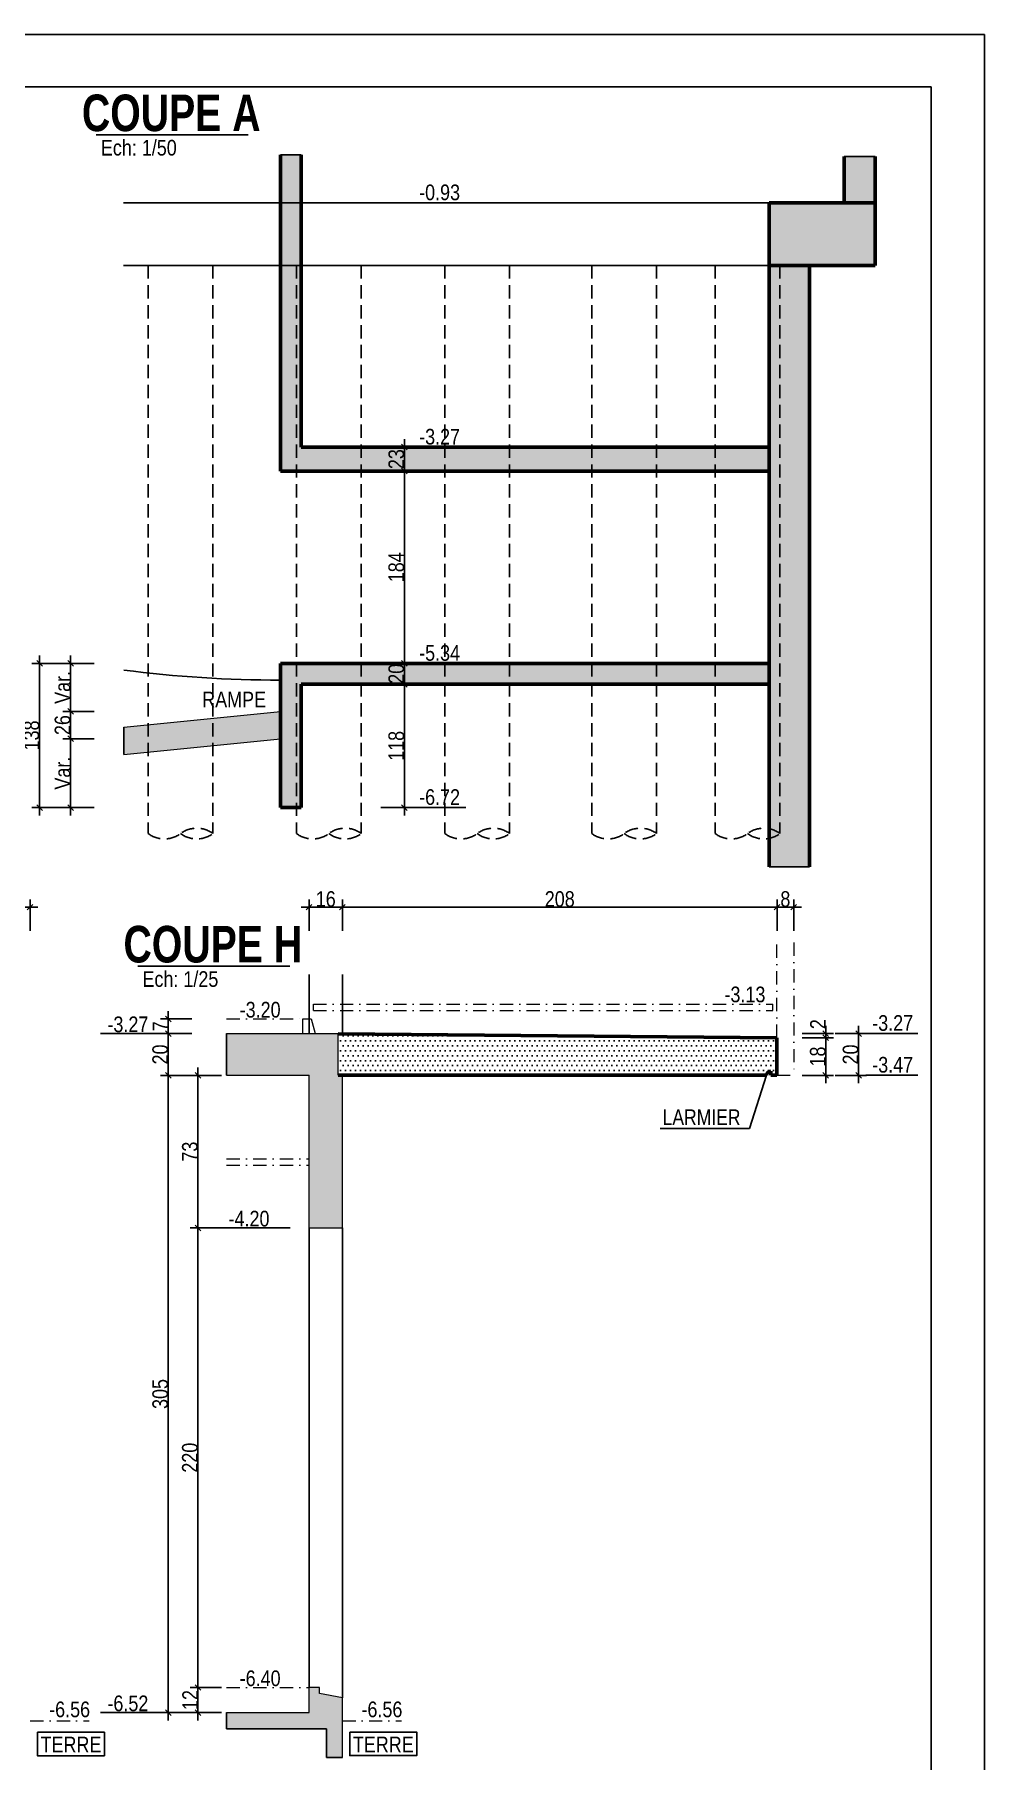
# Model space of a CAD drawing. Header units: millimetres. Extents: x 2049 to 26244, y -43633 to -34245.
# Drawn here: x 8562 to 9471, y -41086 to -39433 of the extents above; entities that cross this region are included whole.
import ezdxf
from ezdxf.enums import TextEntityAlignment as Align

# ---------------------------------------------------------------- set-up
doc = ezdxf.new("R2010")
doc.units = ezdxf.units.MM
doc.linetypes.add('CACHEX2', pattern=[19.05, 12.7, -6.35])
doc.linetypes.add('TIRETPTX2', pattern=[50.8, 25.4, -12.7, 0, -12.7])
for name, color, linetype in [('01-Cad  2', 1, 'Continuous'), ('01_cote_gen', 4, 'Continuous'), ('01_linteaux', 2, 'Continuous'), ('01_murs_sup', 2, 'CACHEX2'), ('01_poch_BN', 9, 'Continuous'), ('01_texte', 230, 'Continuous'), ('AA_COTES', 2, 'Continuous')]:
    doc.layers.add(name, color=color, linetype=linetype)
doc.layers.add('01_murs_coup', color=5, linetype='Continuous', lineweight=60)
doc.layers.add('01_tram_axes', color=2, linetype='TIRETPTX2', lineweight=9)
doc.styles.add('ARIAL NA', font='ARIALN.TTF')
doc.styles.add('impact', font='impact.ttf')
doc.styles.add('MATTE_TXT', font='arial.ttf')
doc.styles.add('STYLE2', font='ARIALN.TTF')
doc.dimstyles.new('JB25', dxfattribs={"dimscale": 0.1, "dimtxt": 150, "dimasz": 15, "dimexe": 0.1, "dimexo": 0.1, "dimgap": 0.09, "dimtad": 1, "dimdec": 1, "dimlfac": 0.5, "dimdsep": 46, "dimtxsty": 'STYLE2', "dimblk1": 'BOND_G', "dimblk2": 'BOND_D', "dimsah": 1, "dimcen": 1.5, "dimdle": 0.01, "dimse1": 1, "dimse2": 1, "dimclrd": 4, "dimclre": 2, "dimclrt": 6, "dimazin": 2, "dimtfac": 2.333333, "dimtdec": 1, "dimtix": 1, "dimtmove": 2, "dimatfit": 3, "dimldrblk": 'BOND_G', "dimfxl": 1, "dimtolj": 1, "dimtzin": 0, "dimarcsym": 0})
doc.dimstyles.new('JB50', dxfattribs={"dimscale": 0.1, "dimtxt": 150, "dimasz": 15, "dimexe": 0.1, "dimexo": 0.1, "dimgap": 0.09, "dimtad": 1, "dimdec": 1, "dimdsep": 46, "dimtxsty": 'STYLE2', "dimblk1": 'BOND_G', "dimblk2": 'BOND_D', "dimsah": 1, "dimcen": 1.5, "dimdle": 0.01, "dimse1": 1, "dimse2": 1, "dimclrd": 4, "dimclre": 2, "dimclrt": 6, "dimazin": 2, "dimtfac": 2.333333, "dimtdec": 1, "dimtix": 1, "dimtmove": 2, "dimatfit": 3, "dimldrblk": 'BOND_G', "dimfxl": 1, "dimtolj": 1, "dimtzin": 0, "dimarcsym": 0})

# ---------------------------------------------------------------- blocks, each defined once
blk = doc.blocks.new('BOND_G')
at = {"layer": 'AA_COTES', "color": 0}
for p, q in [((0, -5), (0, 15)), ((5, 0), (-5, 0)), ((1.8, 1.8), (-1.8, -1.8))]:
    blk.add_line(p, q, dxfattribs=at)
blk = doc.blocks.new('BOND_D')
at = {"layer": 'AA_COTES', "color": 0}
for p, q in [((5, 0), (-5, 0)), ((-1.8, -1.8), (1.8, 1.8)), ((0, 5), (0, -15))]:
    blk.add_line(p, q, dxfattribs=at)
blk = doc.blocks.new('*D7851')
at = {"layer": '01_cote_gen', "color": 4, "lineweight": -2, "ltscale": 200, "transparency": 16777216}
blk.add_line((8596.4, -40171.8), (8596.4, -40109), dxfattribs=at)
at = {"layer": 'Defpoints', "color": 0, "ltscale": 200, "transparency": 16777216}
for p in [(8596.4, -40107.5), (8797.2, -40107.5), (8797.2, -40173.3)]:
    blk.add_point(p, dxfattribs=at)
at = {"layer": '01_cote_gen', "color": 4, "lineweight": -2, "ltscale": 200, "transparency": 16777216, "xscale": 1.5, "yscale": 1.5, "zscale": 1.5}
for name, p, rotation in [('BOND_D', (8596.4, -40107.5), 90), ('BOND_G', (8596.4, -40173.3), 270)]:
    blk.add_blockref(name, p, dxfattribs=dict(at, rotation=rotation))
at = {"layer": '01_cote_gen', "color": 6, "ltscale": 200, "transparency": 16777216, "insert": (8588.8, -40140.4), "char_height": 15, "attachment_point": 5, "rotation": 90, "style": 'STYLE2'}
blk.add_mtext('\\A1;Var.', dxfattribs=at)
blk = doc.blocks.new('*D7852')
at = {"layer": '01_cote_gen', "color": 4, "lineweight": -2, "ltscale": 200, "transparency": 16777216}
blk.add_line((8596.4, -40106), (8596.4, -40082.8), dxfattribs=at)
at = {"layer": 'Defpoints', "color": 0, "ltscale": 200, "transparency": 16777216}
for p in [(8596.4, -40081.3), (8797.2, -40081.3), (8797.2, -40107.5)]:
    blk.add_point(p, dxfattribs=at)
at = {"layer": '01_cote_gen', "color": 4, "lineweight": -2, "ltscale": 200, "transparency": 16777216, "xscale": 1.5, "yscale": 1.5, "zscale": 1.5}
for name, p, rotation in [('BOND_D', (8596.4, -40081.3), 90), ('BOND_G', (8596.4, -40107.5), 270)]:
    blk.add_blockref(name, p, dxfattribs=dict(at, rotation=rotation))
at = {"layer": '01_cote_gen', "color": 6, "ltscale": 200, "transparency": 16777216, "insert": (8588.7, -40094.4), "char_height": 15, "attachment_point": 5, "rotation": 90, "style": 'STYLE2'}
blk.add_mtext('\\A1;26', dxfattribs=at)
blk = doc.blocks.new('*D7853')
at = {"layer": '01_cote_gen', "color": 4, "lineweight": -2, "ltscale": 200, "transparency": 16777216}
blk.add_line((8596.4, -40079.8), (8596.4, -40036.8), dxfattribs=at)
at = {"layer": 'Defpoints', "color": 0, "ltscale": 200, "transparency": 16777216}
for p in [(8596.4, -40035.3), (8797.2, -40035.3), (8797.2, -40081.3)]:
    blk.add_point(p, dxfattribs=at)
at = {"layer": '01_cote_gen', "color": 4, "lineweight": -2, "ltscale": 200, "transparency": 16777216, "xscale": 1.5, "yscale": 1.5, "zscale": 1.5}
for name, p, rotation in [('BOND_D', (8596.4, -40035.3), 90), ('BOND_G', (8596.4, -40081.3), 270)]:
    blk.add_blockref(name, p, dxfattribs=dict(at, rotation=rotation))
at = {"layer": '01_cote_gen', "color": 6, "ltscale": 200, "transparency": 16777216, "insert": (8588.8, -40058.3), "char_height": 15, "attachment_point": 5, "rotation": 90, "style": 'STYLE2'}
blk.add_mtext('\\A1;Var.', dxfattribs=at)
blk = doc.blocks.new('*D7854')
at = {"layer": '01_cote_gen', "color": 4, "lineweight": -2, "ltscale": 200, "transparency": 16777216}
blk.add_line((8566.6, -40171.8), (8566.6, -40036.8), dxfattribs=at)
at = {"layer": 'Defpoints', "color": 0, "ltscale": 200, "transparency": 16777216}
for p in [(8566.6, -40035.3), (8618.9, -40035.3), (8618.9, -40173.3)]:
    blk.add_point(p, dxfattribs=at)
at = {"layer": '01_cote_gen', "color": 4, "lineweight": -2, "ltscale": 200, "transparency": 16777216, "xscale": 1.5, "yscale": 1.5, "zscale": 1.5}
for name, p, rotation in [('BOND_D', (8566.6, -40035.3), 90), ('BOND_G', (8566.6, -40173.3), 270)]:
    blk.add_blockref(name, p, dxfattribs=dict(at, rotation=rotation))
at = {"layer": '01_cote_gen', "color": 6, "ltscale": 200, "transparency": 16777216, "insert": (8558.9, -40104.3), "char_height": 15, "attachment_point": 5, "rotation": 90, "style": 'STYLE2'}
blk.add_mtext('\\A1;138', dxfattribs=at)
blk = doc.blocks.new('*D7855')
at = {"layer": '01_cote_gen', "color": 4, "lineweight": -2, "ltscale": 200, "transparency": 16777216}
blk.add_line((8915.9, -40036.8), (8915.9, -40053.8), dxfattribs=at)
at = {"layer": 'Defpoints', "color": 0, "ltscale": 200, "transparency": 16777216}
for p in [(8911.7, -40035.3), (8911.7, -40055.3), (8915.9, -40055.3)]:
    blk.add_point(p, dxfattribs=at)
at = {"layer": '01_cote_gen', "color": 4, "lineweight": -2, "ltscale": 200, "transparency": 16777216, "xscale": 1.5, "yscale": 1.5, "zscale": 1.5}
for name, p, rotation in [('BOND_G', (8915.9, -40035.3), 90), ('BOND_D', (8915.9, -40055.3), 270)]:
    blk.add_blockref(name, p, dxfattribs=dict(at, rotation=rotation))
at = {"layer": '01_cote_gen', "color": 6, "ltscale": 200, "transparency": 16777216, "insert": (8908.2, -40045.3), "char_height": 15, "attachment_point": 5, "rotation": 90, "style": 'STYLE2'}
blk.add_mtext('\\A1;20', dxfattribs=at)
blk = doc.blocks.new('*D7856')
at = {"layer": '01_cote_gen', "color": 4, "lineweight": -2, "ltscale": 200, "transparency": 16777216}
blk.add_line((8915.9, -40056.8), (8915.9, -40171.8), dxfattribs=at)
at = {"layer": 'Defpoints', "color": 0, "ltscale": 200, "transparency": 16777216}
for p in [(8857.6, -40055.3), (8817.2, -40173.3), (8915.9, -40173.3)]:
    blk.add_point(p, dxfattribs=at)
at = {"layer": '01_cote_gen', "color": 4, "lineweight": -2, "ltscale": 200, "transparency": 16777216, "xscale": 1.5, "yscale": 1.5, "zscale": 1.5}
for name, p, rotation in [('BOND_G', (8915.9, -40055.3), 90), ('BOND_D', (8915.9, -40173.3), 270)]:
    blk.add_blockref(name, p, dxfattribs=dict(at, rotation=rotation))
at = {"layer": '01_cote_gen', "color": 6, "ltscale": 200, "transparency": 16777216, "insert": (8908.2, -40114.3), "char_height": 15, "attachment_point": 5, "rotation": 90, "style": 'STYLE2'}
blk.add_mtext('\\A1;118', dxfattribs=at)
blk = doc.blocks.new('*D7880')
at = {"layer": '01_cote_gen', "color": 4, "lineweight": -2, "ltscale": 200, "transparency": 16777216}
blk.add_line((8915.9, -39829.8), (8915.9, -39849.8), dxfattribs=at)
at = {"layer": 'Defpoints', "color": 0, "ltscale": 200, "transparency": 16777216}
for p in [(8905.6, -39828.3), (8905.6, -39851.3), (8915.9, -39851.3)]:
    blk.add_point(p, dxfattribs=at)
at = {"layer": '01_cote_gen', "color": 4, "lineweight": -2, "ltscale": 200, "transparency": 16777216, "xscale": 1.5, "yscale": 1.5, "zscale": 1.5}
for name, p, rotation in [('BOND_G', (8915.9, -39828.3), 90), ('BOND_D', (8915.9, -39851.3), 270)]:
    blk.add_blockref(name, p, dxfattribs=dict(at, rotation=rotation))
at = {"layer": '01_cote_gen', "color": 6, "ltscale": 200, "transparency": 16777216, "insert": (8908.2, -39839.8), "char_height": 15, "attachment_point": 5, "rotation": 90, "style": 'STYLE2'}
blk.add_mtext('\\A1;23', dxfattribs=at)
blk = doc.blocks.new('*D7881')
at = {"layer": '01_cote_gen', "color": 4, "lineweight": -2, "ltscale": 200, "transparency": 16777216}
blk.add_line((8915.9, -39852.8), (8915.9, -40033.8), dxfattribs=at)
at = {"layer": 'Defpoints', "color": 0, "ltscale": 200, "transparency": 16777216}
for p in [(8855.8, -39851.3), (8855.8, -40035.3), (8915.9, -40035.3)]:
    blk.add_point(p, dxfattribs=at)
at = {"layer": '01_cote_gen', "color": 4, "lineweight": -2, "ltscale": 200, "transparency": 16777216, "xscale": 1.5, "yscale": 1.5, "zscale": 1.5}
for name, p, rotation in [('BOND_G', (8915.9, -39851.3), 90), ('BOND_D', (8915.9, -40035.3), 270)]:
    blk.add_blockref(name, p, dxfattribs=dict(at, rotation=rotation))
at = {"layer": '01_cote_gen', "color": 6, "ltscale": 200, "transparency": 16777216, "insert": (8908.2, -39943.3), "char_height": 15, "attachment_point": 5, "rotation": 90, "style": 'STYLE2'}
blk.add_mtext('\\A1;184', dxfattribs=at)
blk = doc.blocks.new('*D7965')
at = {"layer": '01_cote_gen', "color": 4, "lineweight": -2, "ltscale": 200, "transparency": 16777216}
blk.add_line((8689.9, -41038.2), (8689.9, -40431.2), dxfattribs=at)
at = {"layer": 'Defpoints', "color": 0, "ltscale": 200, "transparency": 16777216}
for p in [(8689.9, -40429.7), (8745.6, -40429.7), (8712.4, -41039.7)]:
    blk.add_point(p, dxfattribs=at)
at = {"layer": '01_cote_gen', "color": 4, "lineweight": -2, "ltscale": 200, "transparency": 16777216, "xscale": 1.5, "yscale": 1.5, "zscale": 1.5}
for name, p, rotation in [('BOND_D', (8689.9, -40429.7), 90), ('BOND_G', (8689.9, -41039.7), 270)]:
    blk.add_blockref(name, p, dxfattribs=dict(at, rotation=rotation))
at = {"layer": '01_cote_gen', "color": 6, "ltscale": 200, "transparency": 16777216, "insert": (8682.2, -40734.7), "char_height": 15, "attachment_point": 5, "rotation": 90, "style": 'STYLE2'}
blk.add_mtext('\\A1;305', dxfattribs=at)
blk = doc.blocks.new('*D7956')
at = {"layer": '01_cote_gen', "color": 4, "lineweight": -2, "ltscale": 200, "transparency": 16777216}
blk.add_line((8689.9, -40428.2), (8689.9, -40391.2), dxfattribs=at)
at = {"layer": 'Defpoints', "color": 0, "ltscale": 200, "transparency": 16777216}
for p in [(8689.9, -40389.7), (8704.8, -40389.7), (8704.8, -40429.7)]:
    blk.add_point(p, dxfattribs=at)
at = {"layer": '01_cote_gen', "color": 4, "lineweight": -2, "ltscale": 200, "transparency": 16777216, "xscale": 1.5, "yscale": 1.5, "zscale": 1.5}
for name, p, rotation in [('BOND_D', (8689.9, -40389.7), 90), ('BOND_G', (8689.9, -40429.7), 270)]:
    blk.add_blockref(name, p, dxfattribs=dict(at, rotation=rotation))
at = {"layer": '01_cote_gen', "color": 6, "ltscale": 200, "transparency": 16777216, "insert": (8682.2, -40409.7), "char_height": 15, "attachment_point": 5, "rotation": 90, "style": 'STYLE2'}
blk.add_mtext('\\A1;20', dxfattribs=at)
blk = doc.blocks.new('*D7957')
at = {"layer": '01_cote_gen', "color": 4, "lineweight": -2, "ltscale": 200, "transparency": 16777216}
blk.add_line((8718.3, -41038.2), (8718.3, -41017.2), dxfattribs=at)
at = {"layer": 'Defpoints', "color": 0, "ltscale": 200, "transparency": 16777216}
for p in [(8707.9, -41015.7), (8718.3, -41015.7), (8707.9, -41039.7)]:
    blk.add_point(p, dxfattribs=at)
at = {"layer": '01_cote_gen', "color": 4, "lineweight": -2, "ltscale": 200, "transparency": 16777216, "xscale": 1.5, "yscale": 1.5, "zscale": 1.5}
for name, p, rotation in [('BOND_D', (8718.3, -41015.7), 90), ('BOND_G', (8718.3, -41039.7), 270)]:
    blk.add_blockref(name, p, dxfattribs=dict(at, rotation=rotation))
at = {"layer": '01_cote_gen', "color": 6, "ltscale": 200, "transparency": 16777216, "insert": (8710.8, -41027.7), "char_height": 15, "attachment_point": 5, "rotation": 90, "style": 'STYLE2'}
blk.add_mtext('\\A1;12', dxfattribs=at)
blk = doc.blocks.new('*D7958')
at = {"layer": '01_cote_gen', "color": 4, "lineweight": -2, "ltscale": 200, "transparency": 16777216}
blk.add_line((8689.9, -40388.2), (8689.9, -40377.2), dxfattribs=at)
at = {"layer": 'Defpoints', "color": 0, "ltscale": 200, "transparency": 16777216}
for p in [(8688.9, -40375.7), (8689.9, -40375.7), (8688.9, -40389.7)]:
    blk.add_point(p, dxfattribs=at)
at = {"layer": '01_cote_gen', "color": 4, "lineweight": -2, "ltscale": 200, "transparency": 16777216, "xscale": 1.5, "yscale": 1.5, "zscale": 1.5}
for name, p, rotation in [('BOND_D', (8689.9, -40375.7), 90), ('BOND_G', (8689.9, -40389.7), 270)]:
    blk.add_blockref(name, p, dxfattribs=dict(at, rotation=rotation))
at = {"layer": '01_cote_gen', "color": 6, "ltscale": 200, "transparency": 16777216, "insert": (8682.4, -40382.7), "char_height": 15, "attachment_point": 5, "rotation": 90, "style": 'STYLE2'}
blk.add_mtext('\\A1;7', dxfattribs=at)
blk = doc.blocks.new('*D7966')
at = {"layer": '01_cote_gen', "color": 4, "lineweight": -2, "ltscale": 200, "transparency": 16777216}
blk.add_line((8718.3, -41014.2), (8718.3, -40577.2), dxfattribs=at)
at = {"layer": 'Defpoints', "color": 0, "ltscale": 200, "transparency": 16777216}
for p in [(8718.3, -40575.7), (8824.6, -40575.7), (8715.3, -41015.7)]:
    blk.add_point(p, dxfattribs=at)
at = {"layer": '01_cote_gen', "color": 4, "lineweight": -2, "ltscale": 200, "transparency": 16777216, "xscale": 1.5, "yscale": 1.5, "zscale": 1.5}
for name, p, rotation in [('BOND_D', (8718.3, -40575.7), 90), ('BOND_G', (8718.3, -41015.7), 270)]:
    blk.add_blockref(name, p, dxfattribs=dict(at, rotation=rotation))
at = {"layer": '01_cote_gen', "color": 6, "ltscale": 200, "transparency": 16777216, "insert": (8710.6, -40795.7), "char_height": 15, "attachment_point": 5, "rotation": 90, "style": 'STYLE2'}
blk.add_mtext('\\A1;220', dxfattribs=at)
blk = doc.blocks.new('*D7959')
at = {"layer": '01_cote_gen', "color": 4, "lineweight": -2, "ltscale": 200, "transparency": 16777216}
blk.add_line((8718.3, -40574.2), (8718.3, -40431.2), dxfattribs=at)
at = {"layer": 'Defpoints', "color": 0, "ltscale": 200, "transparency": 16777216}
for p in [(8718.3, -40429.7), (8807, -40429.7), (8818.9, -40575.7)]:
    blk.add_point(p, dxfattribs=at)
at = {"layer": '01_cote_gen', "color": 4, "lineweight": -2, "ltscale": 200, "transparency": 16777216, "xscale": 1.5, "yscale": 1.5, "zscale": 1.5}
for name, p, rotation in [('BOND_D', (8718.3, -40429.7), 90), ('BOND_G', (8718.3, -40575.7), 270)]:
    blk.add_blockref(name, p, dxfattribs=dict(at, rotation=rotation))
at = {"layer": '01_cote_gen', "color": 6, "ltscale": 200, "transparency": 16777216, "insert": (8710.6, -40502.7), "char_height": 15, "attachment_point": 5, "rotation": 90, "style": 'STYLE2'}
blk.add_mtext('\\A1;73', dxfattribs=at)
blk = doc.blocks.new('*D7961')
at = {"layer": '01_cote_gen', "color": 4, "lineweight": -2, "ltscale": 0.1, "transparency": 16777216}
blk.add_line((9350.7, -40391.2), (9350.7, -40428.2), dxfattribs=at)
at = {"layer": 'Defpoints', "color": 0, "ltscale": 0.1, "transparency": 16777216}
for p in [(8816.2, -40389.7), (8855.4, -40429.7), (9350.7, -40429.7)]:
    blk.add_point(p, dxfattribs=at)
at = {"layer": '01_cote_gen', "color": 4, "lineweight": -2, "ltscale": 0.1, "transparency": 16777216, "xscale": 1.5, "yscale": 1.5, "zscale": 1.5}
for name, p, rotation in [('BOND_G', (9350.7, -40389.7), 90), ('BOND_D', (9350.7, -40429.7), 270)]:
    blk.add_blockref(name, p, dxfattribs=dict(at, rotation=rotation))
at = {"layer": '01_cote_gen', "color": 6, "ltscale": 0.1, "transparency": 16777216, "insert": (9343.1, -40409.7), "char_height": 15, "attachment_point": 5, "rotation": 90, "style": 'STYLE2'}
blk.add_mtext('\\A1;20', dxfattribs=at)
blk = doc.blocks.new('*D7962')
at = {"layer": '01_cote_gen', "color": 4, "lineweight": -2, "ltscale": 0.1, "transparency": 16777216}
blk.add_line((9319.3, -40395.2), (9319.3, -40428.2), dxfattribs=at)
at = {"layer": 'Defpoints', "color": 0, "ltscale": 0.1, "transparency": 16777216}
for p in [(9304.3, -40393.7), (9248.2, -40429.7), (9319.3, -40429.7)]:
    blk.add_point(p, dxfattribs=at)
at = {"layer": '01_cote_gen', "color": 4, "lineweight": -2, "ltscale": 0.1, "transparency": 16777216, "xscale": 1.5, "yscale": 1.5, "zscale": 1.5}
for name, p, rotation in [('BOND_G', (9319.3, -40393.7), 90), ('BOND_D', (9319.3, -40429.7), 270)]:
    blk.add_blockref(name, p, dxfattribs=dict(at, rotation=rotation))
at = {"layer": '01_cote_gen', "color": 6, "ltscale": 0.1, "transparency": 16777216, "insert": (9311.7, -40411.7), "char_height": 15, "attachment_point": 5, "rotation": 90, "style": 'STYLE2'}
blk.add_mtext('\\A1;18', dxfattribs=at)
blk = doc.blocks.new('*D7963')
at = {"layer": '01_cote_gen', "color": 4, "lineweight": -2, "ltscale": 0.1, "transparency": 16777216}
blk.add_line((9319.3, -40391.2), (9319.3, -40392.2), dxfattribs=at)
at = {"layer": 'Defpoints', "color": 0, "ltscale": 0.1, "transparency": 16777216}
for p in [(9319.3, -40393.7), (9326.8, -40393.7), (9327.6, -40389.7)]:
    blk.add_point(p, dxfattribs=at)
at = {"layer": '01_cote_gen', "color": 4, "lineweight": -2, "ltscale": 0.1, "transparency": 16777216, "xscale": 1.5, "yscale": 1.5, "zscale": 1.5}
for name, p, rotation in [('BOND_G', (9319.3, -40389.7), 90), ('BOND_D', (9319.3, -40393.7), 270)]:
    blk.add_blockref(name, p, dxfattribs=dict(at, rotation=rotation))
at = {"layer": '01_cote_gen', "color": 6, "ltscale": 0.1, "transparency": 16777216, "insert": (9311.8, -40380.7), "char_height": 15, "attachment_point": 5, "rotation": 90, "style": 'STYLE2'}
blk.add_mtext('\\A1;2', dxfattribs=at)
blk = doc.blocks.new('*D7970')
at = {"layer": '01_cote_gen', "color": 4, "lineweight": -2, "ltscale": 0.1, "transparency": 16777216}
blk.add_line((8858.1, -40268.7), (9271.1, -40268.7), dxfattribs=at)
at = {"layer": 'Defpoints', "color": 0, "ltscale": 0.1, "transparency": 16777216}
for p in [(9272.6, -40268.7), (8856.6, -40291.2), (9272.6, -40359.4)]:
    blk.add_point(p, dxfattribs=at)
at = {"layer": '01_cote_gen', "color": 4, "lineweight": -2, "ltscale": 0.1, "transparency": 16777216, "xscale": 1.5, "yscale": 1.5, "zscale": 1.5, "rotation": 180}
blk.add_blockref('BOND_G', (8856.6, -40268.7), dxfattribs=at)
at = {"layer": '01_cote_gen', "color": 4, "lineweight": -2, "ltscale": 0.1, "transparency": 16777216, "xscale": 1.5, "yscale": 1.5, "zscale": 1.5}
blk.add_blockref('BOND_D', (9272.6, -40268.7), dxfattribs=at)
at = {"layer": '01_cote_gen', "color": 6, "ltscale": 0.1, "transparency": 16777216, "insert": (9064.6, -40261), "char_height": 15, "attachment_point": 5, "style": 'STYLE2'}
blk.add_mtext('\\A1;208', dxfattribs=at)
blk = doc.blocks.new('*D7971')
at = {"layer": '01_cote_gen', "color": 4, "lineweight": -2, "ltscale": 0.1, "transparency": 16777216}
blk.add_line((9274.1, -40268.7), (9287.1, -40268.7), dxfattribs=at)
at = {"layer": 'Defpoints', "color": 0, "ltscale": 0.1, "transparency": 16777216}
for p in [(9272.6, -40276.2), (9288.6, -40268.7), (9288.6, -40359.5)]:
    blk.add_point(p, dxfattribs=at)
at = {"layer": '01_cote_gen', "color": 4, "lineweight": -2, "ltscale": 0.1, "transparency": 16777216, "xscale": 1.5, "yscale": 1.5, "zscale": 1.5, "rotation": 180}
blk.add_blockref('BOND_G', (9272.6, -40268.7), dxfattribs=at)
at = {"layer": '01_cote_gen', "color": 4, "lineweight": -2, "ltscale": 0.1, "transparency": 16777216, "xscale": 1.5, "yscale": 1.5, "zscale": 1.5}
blk.add_blockref('BOND_D', (9288.6, -40268.7), dxfattribs=at)
at = {"layer": '01_cote_gen', "color": 6, "ltscale": 0.1, "transparency": 16777216, "insert": (9280.6, -40261), "char_height": 15, "attachment_point": 5, "style": 'STYLE2'}
blk.add_mtext('\\A1;8', dxfattribs=at)
blk = doc.blocks.new('*D7968')
at = {"layer": '01_cote_gen', "color": 4, "lineweight": -2, "ltscale": 200, "transparency": 16777216}
blk.add_line((8826.1, -40268.7), (8855.1, -40268.7), dxfattribs=at)
at = {"layer": 'Defpoints', "color": 0, "ltscale": 200, "transparency": 16777216}
for p in [(8856.6, -40268.7), (8824.6, -40333.2), (8856.6, -40333.2)]:
    blk.add_point(p, dxfattribs=at)
at = {"layer": '01_cote_gen', "color": 4, "lineweight": -2, "ltscale": 200, "transparency": 16777216, "xscale": 1.5, "yscale": 1.5, "zscale": 1.5, "rotation": 180}
blk.add_blockref('BOND_G', (8824.6, -40268.7), dxfattribs=at)
at = {"layer": '01_cote_gen', "color": 4, "lineweight": -2, "ltscale": 200, "transparency": 16777216, "xscale": 1.5, "yscale": 1.5, "zscale": 1.5}
blk.add_blockref('BOND_D', (8856.6, -40268.7), dxfattribs=at)
at = {"layer": '01_cote_gen', "color": 6, "ltscale": 200, "transparency": 16777216, "insert": (8840.6, -40261), "char_height": 15, "attachment_point": 5, "style": 'STYLE2'}
blk.add_mtext('\\A1;16', dxfattribs=at)
blk = doc.blocks.new('*D7967')
at = {"layer": '01_cote_gen', "color": 4, "lineweight": -2, "ltscale": 200, "transparency": 16777216}
blk.add_line((8527.1, -40268.7), (8556.1, -40268.7), dxfattribs=at)
at = {"layer": 'Defpoints', "color": 0, "ltscale": 200, "transparency": 16777216}
for p in [(8557.6, -40268.7), (8525.6, -40333.2), (8557.6, -40333.2)]:
    blk.add_point(p, dxfattribs=at)
at = {"layer": '01_cote_gen', "color": 4, "lineweight": -2, "ltscale": 200, "transparency": 16777216, "xscale": 1.5, "yscale": 1.5, "zscale": 1.5, "rotation": 180}
blk.add_blockref('BOND_G', (8525.6, -40268.7), dxfattribs=at)
at = {"layer": '01_cote_gen', "color": 4, "lineweight": -2, "ltscale": 200, "transparency": 16777216, "xscale": 1.5, "yscale": 1.5, "zscale": 1.5}
blk.add_blockref('BOND_D', (8557.6, -40268.7), dxfattribs=at)
at = {"layer": '01_cote_gen', "color": 6, "ltscale": 200, "transparency": 16777216, "insert": (8541.6, -40261), "char_height": 15, "attachment_point": 5, "style": 'STYLE2'}
blk.add_mtext('\\A1;16', dxfattribs=at)

msp = doc.modelspace()

# ---------------------------------------------------------------- hatches: boundary and pattern name
at = {"layer": '01_linteaux', "ltscale": 10}
h = msp.add_hatch(dxfattribs=at)
h.set_pattern_fill('DOTS', color=256, scale=3)
h.set_pattern_definition([(0, (-9016.408, -14540.9985), (2.38125, 4.7625), [0, -4.7625])])
edge = h.paths.add_edge_path()
edge.add_line((9272.57, -40393.66), (8852.57, -40389.83))
edge.add_line((8852.57, -40389.83), (8852.57, -40429.66))
edge.add_line((8852.57, -40429.66), (9246.57, -40429.66))
edge.add_arc((9250.57, -40429.66), 4, 90, 180, ccw=False)
edge.add_line((9250.57, -40425.66), (9250.57, -40429.66))
edge.add_line((9250.57, -40429.66), (9272.57, -40429.66))
edge.add_line((9272.57, -40429.66), (9272.57, -40393.66))
at = {"layer": '01_poch_BN', "ltscale": 200}
h = msp.add_hatch(color=256, dxfattribs=at)
h.dxf.hatch_style = 1
h.paths.add_polyline_path([(9366.62, -39550.01), (9337.04, -39550.01), (9337.04, -39594.33), (9366.62, -39594.33)])
h.paths.add_polyline_path([(9366.62, -39594.33), (9265.14, -39594.33), (9265.14, -39654.33), (9366.62, -39654.33)])
h.paths.add_polyline_path([(9303.85, -39654.33), (9265.14, -39654.33), (9265.14, -40230.22), (9303.85, -40230.22)])
h.paths.add_polyline_path([(9265.14, -39828.33), (8817.17, -39828.33), (8817.17, -39548.59), (8797.17, -39548.59), (8797.17, -39851.33), (9265.14, -39851.33)])
h.paths.add_polyline_path([(9265.14, -40035.33), (8797.17, -40035.33), (8797.17, -40173.33), (8817.17, -40173.33), (8817.17, -40055.33), (9265.14, -40055.33)])
h.paths.add_polyline_path([(8797.17, -40081.33), (8647.23, -40096.32), (8647.23, -40122.45), (8797.17, -40107.46)])
h = msp.add_hatch(color=256, dxfattribs=at)
h.dxf.hatch_style = 1
h.paths.add_polyline_path([(8856.57, -40429.66), (8852.57, -40429.66), (8852.57, -40389.66), (8745.62, -40389.66), (8745.62, -40429.66), (8824.57, -40429.66), (8824.57, -40575.66), (8856.57, -40575.66)])
h.paths.add_polyline_path([(8856.57, -41025.66), (8834.57, -41021.51), (8834.57, -41015.66), (8824.57, -41015.66), (8824.57, -41039.66), (8745.62, -41039.66), (8745.62, -41055.32), (8841.45, -41055.32), (8841.45, -41082.76), (8856.57, -41082.76)])

# ---------------------------------------------------------------- linework, layer by layer
at = {"layer": '01-Cad  2'}
for p, q in [((2106.37, -39433.32, 9.99), (9471.22, -39433.32, 9.99)), ((9471.22, -42148.32), (9471.22, -39433.32)), ((2156.37, -39483.32, -0.3), (9420.22, -39483.32, -0.3)), ((9420.22, -42148.32), (9420.22, -39483.32))]:
    msp.add_line(p, q, dxfattribs=at)
at = {"layer": '01_linteaux', "ltscale": 0.1}
for p, q in [((8824.57, -40389.83), (8824.57, -40333.25)), ((8856.57, -40389.83), (8856.57, -40333.25)), ((8824.57, -41015.66), (8824.57, -40575.66)), ((8856.57, -41025.66), (8856.57, -40575.66))]:
    msp.add_line(p, q, dxfattribs=at)
at = {"layer": '01_murs_coup', "ltscale": 0.1}
for p, q in [((8797.17, -39851.33), (8797.17, -39548.59)), ((8817.17, -39828.33), (8817.17, -39548.59)), ((9337.04, -39550.01), (9337.04, -39594.33)), ((9366.62, -39550.01), (9366.62, -39654.33)), ((9265.14, -39594.33), (9265.14, -40230.22)), ((9366.62, -39594.33), (9265.14, -39594.33)), ((9366.62, -39654.33), (9265.14, -39654.33)), ((9303.85, -39654.33), (9303.85, -40230.22)), ((8817.17, -39828.33), (9265.14, -39828.33)), ((8797.17, -39851.33), (9265.14, -39851.33)), ((9265.14, -40035.33), (8797.17, -40035.33)), ((8797.17, -40035.33), (8797.17, -40173.33)), ((8817.17, -40055.33), (8817.17, -40173.33)), ((9265.14, -40055.33), (8817.17, -40055.33)), ((8817.17, -40173.33), (8797.17, -40173.33))]:
    msp.add_line(p, q, dxfattribs=at)
at = {"layer": '01_murs_coup', "linetype": 'Continuous', "lineweight": 5}
for p, q in [((8647.23, -40096.32), (8797.17, -40081.33)), ((8647.23, -40122.45), (8797.17, -40107.46)), ((8818.57, -40389.66), (8818.57, -40375.66)), ((8818.57, -40375.66), (8826.57, -40375.66)), ((8826.57, -40375.66), (8830.57, -40389.66)), ((8745.62, -40389.66), (8852.57, -40389.66)), ((8852.57, -40429.66), (8852.57, -40389.66)), ((8745.62, -40429.66), (8824.57, -40429.66)), ((8824.57, -40575.66), (8824.57, -40429.66)), ((8856.57, -40575.66), (8856.57, -40429.66)), ((8824.57, -40575.66), (8856.57, -40575.66)), ((8824.57, -41039.66), (8824.57, -41015.66)), ((8745.62, -41039.66), (8824.57, -41039.66)), ((8856.57, -41082.76), (8856.57, -41025.66))]:
    msp.add_line(p, q, dxfattribs=at)
at = {"layer": '01_murs_coup'}
for p, q in [((8852.57, -40389.79), (9272.57, -40393.66)), ((9272.57, -40393.66), (9272.57, -40429.66)), ((8852.57, -40429.66), (9262.57, -40429.66)), ((9266.57, -40425.66), (9266.57, -40429.66)), ((9266.57, -40429.66), (9272.57, -40429.66))]:
    msp.add_line(p, q, dxfattribs=at)
at = {"layer": '01_murs_coup', "linetype": 'Continuous', "lineweight": 5}
msp.add_lwpolyline([(8856.57, -41025.66), (8834.57, -41021.51), (8834.57, -41015.66), (8824.57, -41015.66)], dxfattribs=at)
at = {"layer": '01_murs_coup'}
msp.add_arc((9266.57, -40429.66), 4, 90, 180, dxfattribs=at)
at = {"layer": '01_murs_sup', "ltscale": 200}
for p, q in [((9265.14, -39594.33), (8647, -39594.33)), ((9265.14, -39654.33), (8647, -39654.33))]:
    msp.add_line(p, q, dxfattribs=at)
at = {"layer": '01_murs_sup'}
for p, q in [((8670.62, -39654.33), (8670.62, -40198.22)), ((8732.62, -39654.33), (8732.62, -40198.22)), ((8812.62, -39654.33), (8812.62, -40198.22)), ((8874.62, -39654.33), (8874.62, -40198.22)), ((8954.62, -39654.33), (8954.62, -40198.22)), ((9016.62, -39654.33), (9016.62, -40198.22)), ((9095.32, -39654.33), (9095.32, -40198.22)), ((9157.32, -39654.33), (9157.32, -40198.22)), ((9213.43, -39654.33), (9213.43, -40198.22)), ((9275.43, -39654.33), (9275.43, -40198.22))]:
    msp.add_line(p, q, dxfattribs=at)
at = {"layer": '01_murs_sup', "ltscale": 200}
msp.add_arc((8797.09, -38879.53), 1171.79, 262.65211, 270.00352, dxfattribs=at)
at = {"layer": '01_murs_sup'}
for centre, start, end in [((8686.12, -40177.56), 233.12206, 306.87794), ((8717.12, -40218.88), 53.12206, 126.87794), ((8717.12, -40177.56), 233.12206, 306.87794), ((8828.12, -40177.56), 233.12206, 306.87794), ((8859.12, -40218.88), 53.12206, 126.87794), ((8859.12, -40177.56), 233.12206, 306.87794), ((8970.12, -40177.56), 233.12206, 306.87794), ((9001.12, -40218.88), 53.12206, 126.87794), ((9001.12, -40177.56), 233.12206, 306.87794), ((9110.82, -40177.56), 233.12206, 306.87794), ((9141.82, -40218.88), 53.12206, 126.87794), ((9141.82, -40177.56), 233.12206, 306.87794), ((9228.93, -40177.56), 233.12206, 306.87794), ((9259.93, -40218.88), 53.12206, 126.87794), ((9259.93, -40177.56), 233.12206, 306.87794)]:
    msp.add_arc(centre, 25.83, start, end, dxfattribs=at)
at = {"layer": '01_poch_BN', "ltscale": 200}
for p, q in [((8817.17, -39548.59), (8797.17, -39548.59)), ((9366.62, -39550.01), (9337.04, -39550.01)), ((8647.23, -40096.32), (8647.23, -40122.45)), ((9265.14, -40230.22), (9303.85, -40230.22)), ((8745.62, -40389.66), (8745.62, -40429.66)), ((8745.62, -41039.66), (8745.62, -41055.32)), ((8745.62, -41055.32), (8841.45, -41055.32)), ((8841.45, -41055.32), (8841.45, -41082.76)), ((8841.45, -41082.76), (8856.57, -41082.76))]:
    msp.add_line(p, q, dxfattribs=at)
at = {"layer": '01_texte'}
for p, q in [((8620.87, -39529.4), (8766.48, -39529.4)), ((8923.4, -40035.33), (8974.84, -40035.33)), ((8923.4, -40173.33), (8974.84, -40173.33)), ((8660.68, -40325.22), (8806.28, -40325.22)), ((8624.82, -40389.66), (8682.41, -40389.66)), ((9407.29, -40389.66), (9357.56, -40389.66)), ((9262.57, -40429.66), (9246.22, -40480.6)), ((9407.29, -40429.66), (9357.56, -40429.66)), ((9246.22, -40480.6), (9160.7, -40480.6)), ((8740.79, -40575.66), (8806.38, -40575.66)), ((8624.82, -41039.66), (8682.41, -41039.66))]:
    msp.add_line(p, q, dxfattribs=at)
for points in [[(8564.52, -41058.47), (8628.71, -41058.47), (8628.71, -41081.01), (8564.52, -41081.01)], [(8863.5, -41058.37), (8927.7, -41058.37), (8927.7, -41080.9), (8863.5, -41080.9)]]:
    msp.add_lwpolyline(points, close=True, dxfattribs=at)
at = {"layer": '01_tram_axes', "ltscale": 0.5}
for p, q in [((9272.57, -40393.66), (9272.57, -40302.48)), ((9288.57, -40302.48), (9288.57, -40429.66)), ((8828.76, -40361.66), (9268.57, -40361.66)), ((8828.76, -40367.66), (8828.76, -40361.66)), ((9268.57, -40367.66), (9268.57, -40361.66)), ((8745.62, -40375.66), (8818.57, -40375.66)), ((8828.76, -40367.66), (9268.57, -40367.66)), ((9272.57, -40429.66), (9288.57, -40429.66)), ((8745.62, -40509.66), (8824.57, -40509.66)), ((8745.62, -40515.66), (8824.57, -40515.66)), ((8745.62, -41015.66), (8824.57, -41015.66)), ((8557.59, -41047.66), (8614.04, -41047.66)), ((8856.57, -41047.66), (8913.03, -41047.66))]:
    msp.add_line(p, q, dxfattribs=at)

# ---------------------------------------------------------------- texts
at = {"layer": '01_texte', "style": 'impact'}
for s, p in [('COUPE A', (8692.69, -39508.3)), ('COUPE H', (8732.49, -40304.12))]:
    msp.add_text(s, height=35, dxfattribs=at).set_placement(p, align=Align.MIDDLE)
at = {"layer": '01_texte'}
for s, style, p in [('Ech: 1/50', 'STYLE2', (8625.35, -39549.18)), ('-0.93', 'ARIAL NA', (8930, -39591.93)), ('-3.27', 'ARIAL NA', (8930, -39825.82)), ('-5.34', 'ARIAL NA', (8930, -40032.82)), ('RAMPE', 'ARIAL NA', (8722.36, -40077.39)), ('-6.72', 'ARIAL NA', (8930, -40170.82)), ('Ech: 1/25', 'STYLE2', (8665.16, -40345.01)), ('-3.13', 'ARIAL NA', (9222.29, -40359.73)), ('-3.20', 'ARIAL NA', (8758.21, -40374.35)), ('-3.27', 'ARIAL NA', (8631.59, -40388.35)), ('-3.27', 'ARIAL NA', (9363.75, -40387.04)), ('-3.47', 'ARIAL NA', (9363.75, -40427.04)), ('-4.20', 'ARIAL NA', (8747.56, -40574.35)), ('-6.40', 'ARIAL NA', (8758.21, -41014.35)), ('-6.52', 'ARIAL NA', (8631.59, -41038.35)), ('-6.56', 'ARIAL NA', (8575.81, -41044.15)), ('-6.56', 'ARIAL NA', (8874.8, -41044.15)), ('TERRE', 'ARIAL NA', (8567.58, -41077.76)), ('TERRE', 'ARIAL NA', (8866.56, -41077.66))]:
    msp.add_text(s, height=15, dxfattribs=dict(at, style=style)).set_placement(p)
at = {"layer": '01_texte', "style": 'MATTE_TXT', "width": 0.8}
msp.add_text('LARMIER', height=15, dxfattribs=at).set_placement((9200.37, -40481.75), align=Align.BOTTOM_CENTER)

# ---------------------------------------------------------------- dimensions: what is measured, and where the dimension line sits
at = {"layer": '01_cote_gen', "ltscale": 200}
for base, p1, p2, dimstyle, picture, middle in [((8915.9, -39851.33), (8905.58, -39828.33), (8905.58, -39851.33), 'JB50', '*D7880', (8908.23, -39839.83)), ((8915.9, -40035.33), (8855.76, -39851.33), (8855.76, -40035.33), 'JB50', '*D7881', (8908.23, -39943.33)), ((8566.58, -40035.33), (8618.88, -40173.33), (8618.88, -40035.33), 'JB50', '*D7854', (8558.91, -40104.33)), ((8915.9, -40055.33), (8911.67, -40035.33), (8911.67, -40055.33), 'JB50', '*D7855', (8908.23, -40045.33)), ((8915.9, -40173.33), (8857.58, -40055.33), (8817.17, -40173.33), 'JB50', '*D7856', (8908.23, -40114.33)), ((8689.91, -40375.66), (8688.92, -40389.66), (8688.92, -40375.66), 'JB25', '*D7958', (8682.4, -40382.66)), ((8689.91, -40389.66), (8704.75, -40429.66), (8704.75, -40389.66), 'JB25', '*D7956', (8682.24, -40409.66)), ((8689.91, -40429.66), (8712.41, -41039.66), (8745.62, -40429.66), 'JB25', '*D7965', (8682.24, -40734.66)), ((8718.29, -40429.66), (8818.9, -40575.66), (8806.96, -40429.66), 'JB25', '*D7959', (8710.63, -40502.66)), ((8718.29, -40575.66), (8715.32, -41015.66), (8824.57, -40575.66), 'JB25', '*D7966', (8710.63, -40795.66)), ((8718.29, -41015.66), (8707.95, -41039.66), (8707.95, -41015.66), 'JB25', '*D7957', (8710.75, -41027.66))]:
    dim = msp.add_linear_dim(base=base, p1=p1, p2=p2, angle=90, dimstyle=dimstyle, dxfattribs=at)
    dim.commit()
    dim.dimension.update_dxf_attribs({"geometry": picture, "text_midpoint": middle})
for base, p1, p2, text, picture, middle in [((8596.38, -40035.33), (8797.17, -40081.33), (8797.17, -40035.33), 'Var.', '*D7853', (8588.75, -40058.33)), ((8596.38, -40081.33), (8797.17, -40107.46), (8797.17, -40081.33), '26', '*D7852', (8588.71, -40094.39)), ((8596.38, -40107.46), (8797.17, -40173.33), (8797.17, -40107.46), 'Var.', '*D7851', (8588.75, -40140.39))]:
    dim = msp.add_linear_dim(base=base, p1=p1, p2=p2, angle=90, text=text, dimstyle='JB50', dxfattribs=at)
    dim.commit()
    dim.dimension.update_dxf_attribs({"geometry": picture, "text_midpoint": middle})
for base, p1, p2, picture, middle in [((8557.59, -40268.71), (8525.59, -40333.25), (8557.59, -40333.25), '*D7967', (8541.59, -40261.05)), ((8856.57, -40268.71), (8824.57, -40333.25), (8856.57, -40333.25), '*D7968', (8840.57, -40261.05))]:
    dim = msp.add_linear_dim(base=base, p1=p1, p2=p2, dimstyle='JB25', dxfattribs=at)
    dim.commit()
    dim.dimension.update_dxf_attribs({"geometry": picture, "text_midpoint": middle})
at = {"layer": '01_cote_gen', "ltscale": 0.1}
for base, p1, p2, picture, middle in [((9272.57, -40268.71), (8856.57, -40291.21), (9272.57, -40359.41), '*D7970', (9064.57, -40261.05)), ((9288.57, -40268.71), (9272.57, -40276.21), (9288.57, -40359.46), '*D7971', (9280.57, -40261.05))]:
    dim = msp.add_linear_dim(base=base, p1=p1, p2=p2, dimstyle='JB25', dxfattribs=at)
    dim.commit()
    dim.dimension.update_dxf_attribs({"geometry": picture, "text_midpoint": middle})
dim = msp.add_linear_dim(base=(9319.33, -40393.66), p1=(9327.56, -40389.66), p2=(9326.83, -40393.66), angle=90, dimstyle='JB25', dxfattribs=at)
dim.commit()
dim.dimension.update_dxf_attribs({"geometry": '*D7963', "text_midpoint": (9311.79, -40380.66), "dimtype": 160})
for base, p1, p2, picture, middle in [((9350.74, -40429.66), (8816.23, -40389.66), (8855.43, -40429.66), '*D7961', (9343.07, -40409.66)), ((9319.33, -40429.66), (9304.26, -40393.66), (9248.23, -40429.66), '*D7962', (9311.66, -40411.66))]:
    dim = msp.add_linear_dim(base=base, p1=p1, p2=p2, angle=90, dimstyle='JB25', dxfattribs=at)
    dim.commit()
    dim.dimension.update_dxf_attribs({"geometry": picture, "text_midpoint": middle})

doc.saveas('drawing.dxf')
